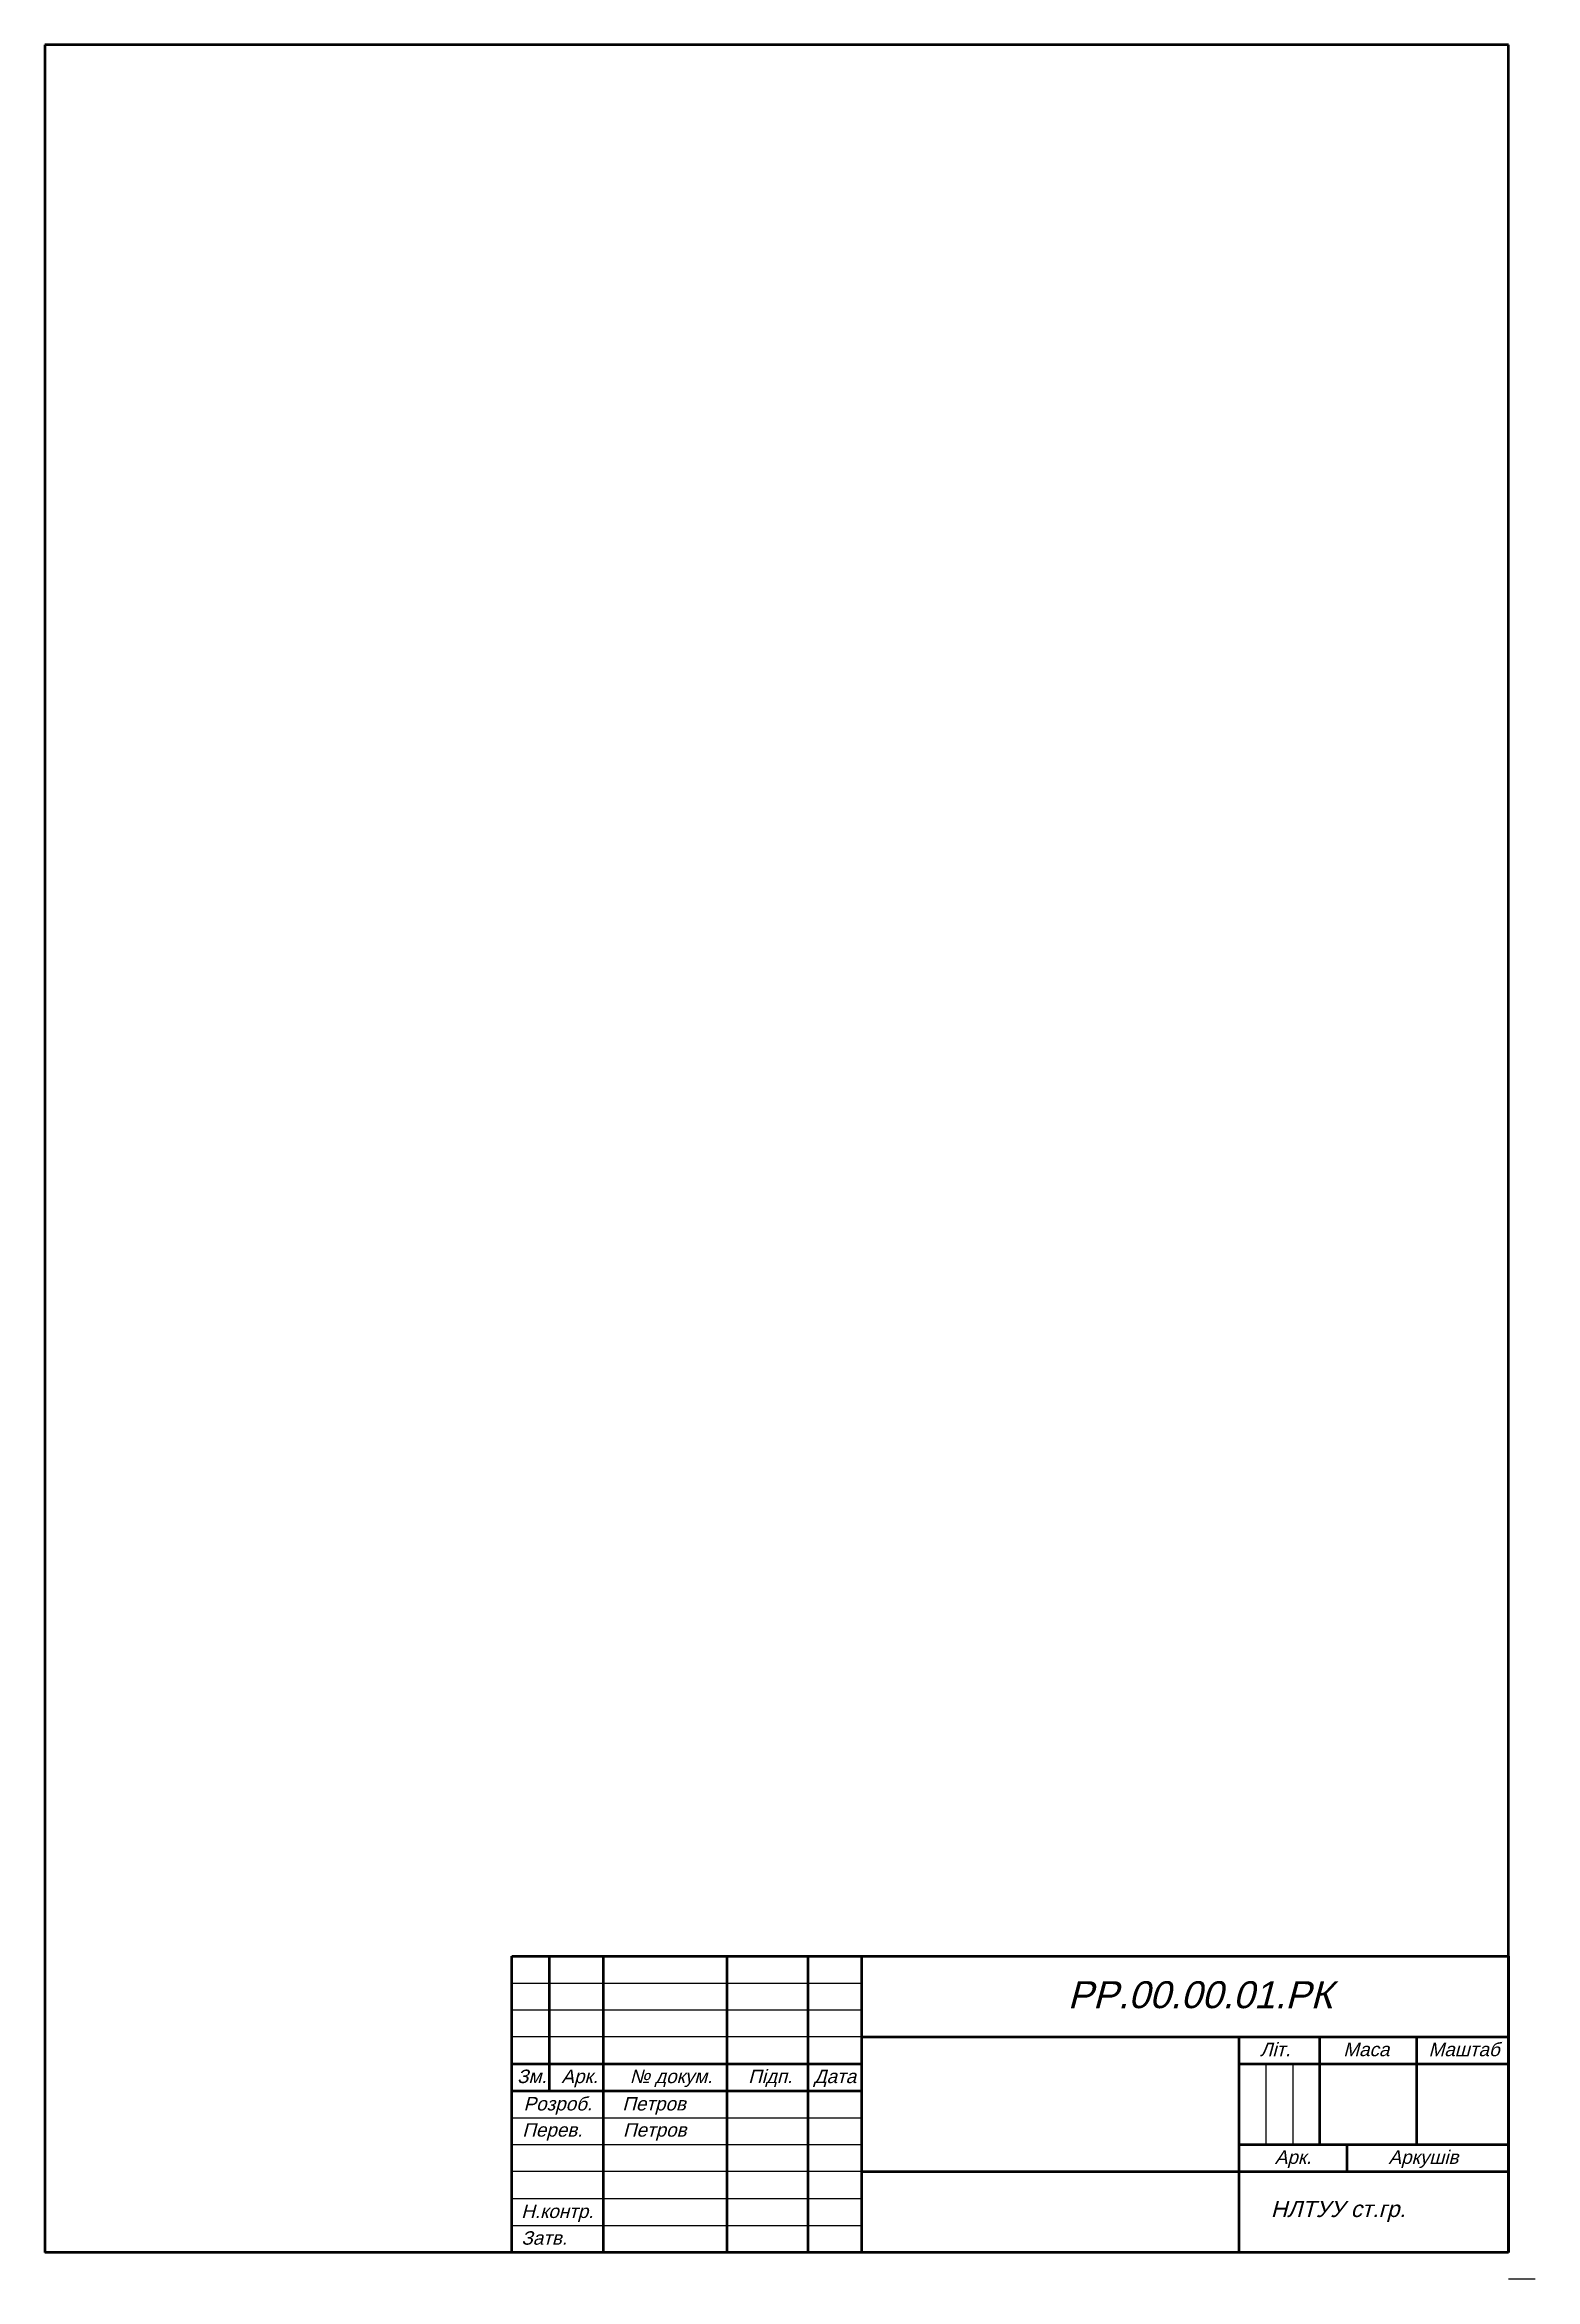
# Paper-space layout 'А3вертик' of a CAD drawing. Header units: millimetres. Extents: x 12 to 289, y -20 to 395.
import ezdxf

# ---------------------------------------------------------------- set-up
doc = ezdxf.new("R2010")
doc.units = ezdxf.units.MM
doc.layers.add('Контур', color=7, linetype='Continuous', lineweight=50)
doc.styles.add('пiдпис', font='arial.ttf', dxfattribs={"oblique": 15})

psp = doc.layouts.new('А3вертик')

# ---------------------------------------------------------------- linework, layer by layer
for p, q in [((99.15, 35.05), (164.15, 35.05)), ((99.15, 30.05), (164.15, 30.05)), ((164.15, 25.05), (99.15, 25.05)), ((239.15, 20.05), (239.15, 5.05)), ((244.15, 20.05), (244.15, 5.05)), ((99.15, 10.05), (164.15, 10.05)), ((99.15, 5.05), (164.15, 5.05)), ((234.15, 5.05), (234.15, 0.05)), ((164.15, 0.05), (99.15, 0.05)), ((99.15, -4.95), (164.15, -4.95)), ((99.15, -9.95), (164.15, -9.95)), ((289.15, -19.95), (284.15, -19.95))]:
    psp.add_line(p, q)
at = {"ltscale": 0.5}
psp.add_lwpolyline([(12.43, 394.85), (284.15, 394.85), (284.15, 40.05), (99.15, 40.05), (99.15, -14.95), (12.43, -14.95), (12.43, 394.85)], close=True, dxfattribs=at)
at = {"layer": 'Контур'}
for p, q in [((284.15, 394.85), (12.43, 394.85)), ((12.43, 394.85), (12.43, -14.95)), ((284.15, -14.95), (284.15, 394.85)), ((99.15, -14.95), (99.15, 40.05)), ((99.15, 40.05), (284.15, 40.05)), ((106.15, 15.05), (106.15, 40.05)), ((116.15, -14.95), (116.15, 40.05)), ((139.15, -14.95), (139.15, 40.05)), ((154.15, -14.95), (154.15, 40.05)), ((164.15, -14.95), (164.15, 40.05)), ((284.15, 40.05), (284.15, -14.95)), ((164.15, 25.05), (284.15, 25.05)), ((234.15, -14.95), (234.15, 25.05)), ((249.15, 5.05), (249.15, 25.05)), ((267.15, 5.05), (267.15, 25.05)), ((99.15, 20.05), (164.15, 20.05)), ((234.15, 20.05), (284.15, 20.05)), ((99.15, 15.05), (164.15, 15.05)), ((234.15, 5.05), (284.15, 5.05)), ((254.15, 5.05), (254.15, 0.05)), ((164.15, 0.05), (284.15, 0.05)), ((284.15, -14.95), (12.43, -14.95)), ((284.15, -14.95), (99.15, -14.95))]:
    psp.add_line(p, q, dxfattribs=at)

# ---------------------------------------------------------------- texts
at = {"attachment_point": 1, "style": 'пiдпис'}
for s, insert, char_height, width in [('{\\fArial|b0|i0|c204|p34;РР.00.00.01.РК}', (202.35, 35.38), 5, 57), ('{\\fArial|b0|i0|c204|p34;Літ.}', (238.04, 23.97), 2.5, 7), ('{\\fArial|b0|i0|c204|p34;Маса}', (253.5, 23.97), 2.5, 7), ('{\\fArial|b0|i0|c204|p34;Маштаб}', (269.33, 23.97), 2.5, 7), ('{\\fArial|b0|i0|c204|p34;Зм.}', (100.12, 18.97), 2.5, 7), ('{\\fArial|b0|i0|c204|p34;Арк.}', (108.35, 18.97), 2.5, 7), ('{\\fArial|b0|i0|c204|p34;№ докум.}', (121.03, 18.97), 2.5, 18.5), ('{\\fArial|b0|i0|c204|p34;Підп.}', (143.03, 18.97), 2.5, 7), ('{\\fArial|b0|i0|c204|p34;Дата}', (155.21, 18.97), 2.5, 7), ('{\\fArial|b0|i0|c204|p34;Розроб.}', (101.32, 13.89), 2.5, 16.8333), ('{\\fArial|b0|i0|c204|p34;Петров}', (119.66, 13.89), 2.5, 16.8333), ('{\\fArial|b0|i0|c204|p34;Перев.}', (101.09, 9.03), 2.5, 7), ('{\\fArial|b0|i0|c204|p34;Петров}', (119.78, 9.03), 2.5, 7), ('{\\fArial|b0|i0|c204|p34;Арк.}', (240.79, 3.97), 2.5, 7), ('{\\fArial|b0|i0|c204|p34;Аркушів}', (261.89, 3.97), 2.5, 7), ('{\\fArial|b0|i0|c204|p34;Н.контр.}', (100.89, -6.07), 2.5, 13.5), ('{\\fArial|b0|i0|c204|p34;НЛТУУ ст.гр.}', (240.04, -5.39), 3, 29.1667), ('{\\fArial|b0|i0|c204|p34;Затв.}', (100.92, -11.03), 2.5, 7)]:
    psp.add_mtext(s, dxfattribs=dict(at, insert=insert, char_height=char_height, width=width))

# ---------------------------------------------------------------- viewports
at = {"layer": '0', "ltscale": 0.5}
vp = psp.add_viewport(center=(148.29, 189.95), size=(271.71, 409.798), view_center_point=(210, 148.5), view_height=638.364, dxfattribs=at)
vp.dxf.flags = 0x10000  # cut along an outline
vp.dxf.clipping_boundary_handle = psp.add_lwpolyline([(12.43, 394.85), (284.15, 394.85), (284.15, 40.05), (99.15, 40.05), (99.15, -14.95), (12.43, -14.95), (12.43, 394.85)], format="xyb", close=True, dxfattribs={"invisible": 1}).dxf.handle

doc.saveas('drawing.dxf')
